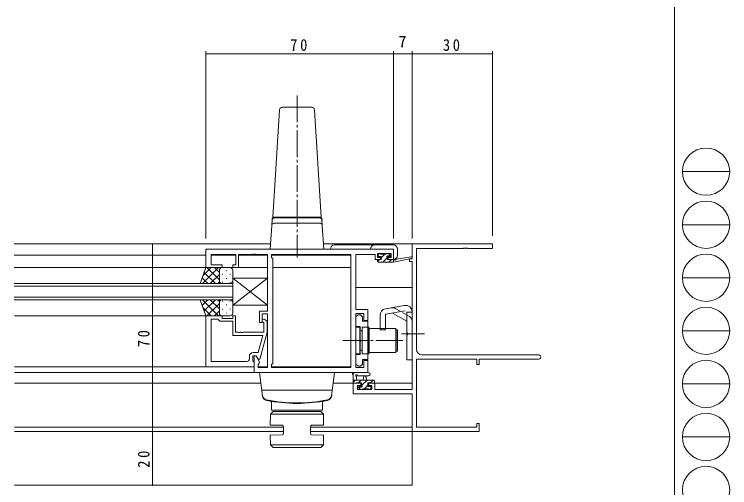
# Model space of a CAD drawing. Units: millimetres on the paper. Extents: x -397 to 397, y -282 to 282.
# Drawn here: x 129.5 to 396.7, y -176.6 to 0 of the extents above; entities that cross this region are included whole.
import ezdxf
from ezdxf.enums import TextEntityAlignment as Align

# ---------------------------------------------------------------- set-up
doc = ezdxf.new("R2010")
doc.units = ezdxf.units.MM
doc.linetypes.add('USER2', pattern=[13, 10, -1, 1, -1])
doc.linetypes.add('USER4', pattern=[4, 3, -1])
for name, color, linetype, lineweight in [('0-1_YKK_ZWAK', 7, 'Continuous', 18), ('0-3_YKK_11', 7, 'Continuous', 18), ('0-4_YKK_12', 2, 'Continuous', 18), ('0-5_YKK_13', 4, 'Continuous', 18), ('0-6_YKK_D', 6, 'Continuous', 18)]:
    doc.layers.add(name, color=color, linetype=linetype, lineweight=lineweight)
doc.styles.add('ＭＳ ゴシック', font='')
doc.styles.get('ＭＳ ゴシック').set_extended_font_data('MS Gothic')

msp = doc.modelspace()

# ---------------------------------------------------------------- linework, layer by layer
at = {"layer": '0-1_YKK_ZWAK'}
for p, q in [((376.092, 279.3), (376.092, -245.7)), ((379.068, -58.716), (396.708, -58.716)), ((379.068, -78.512), (396.708, -78.512)), ((379.068, -98.308), (396.708, -98.308)), ((379.068, -118.104), (396.708, -118.104)), ((379.068, -137.9), (396.708, -137.9)), ((379.068, -157.696), (396.708, -157.696))]:
    msp.add_line(p, q, dxfattribs=at)
for centre in [(387.888, -58.716), (387.888, -78.512), (387.888, -98.308), (387.888, -118.104), (387.888, -137.9), (387.888, -157.696), (387.888, -177.492)]:
    msp.add_circle(centre, 8.82, dxfattribs=at)
at = {"layer": '0-3_YKK_11'}
for p, q in [((201.12, -87.7), (201.12, -94.5)), ((271.12, -87.7), (201.12, -87.7)), ((271.12, -91.5), (271.12, -87.7)), ((278.12, -85.7), (278.12, -91.2)), ((308.12, -85.7), (278.12, -85.7)), ((279.75, -87.33), (297.162, -87.33)), ((279.75, -125.07), (279.75, -87.33)), ((297.162, -87.33), (297.345, -87.21)), ((297.345, -87.21), (297.895, -87.21)), ((297.895, -87.21), (298.078, -87.33)), ((298.078, -87.33), (298.162, -87.33)), ((298.162, -87.33), (298.345, -87.21)), ((298.345, -87.21), (298.895, -87.21)), ((298.895, -87.21), (299.078, -87.33)), ((299.078, -87.33), (308.12, -87.33)), ((308.12, -87.33), (308.12, -85.7)), ((203.05, -89.63), (212.32, -89.63)), ((203.05, -93.5), (203.05, -89.63)), ((212.32, -89.63), (212.32, -93.5)), ((213.32, -89.63), (218.162, -89.63)), ((213.32, -94.5), (213.32, -89.63)), ((218.162, -89.63), (218.345, -89.51)), ((218.345, -89.51), (218.895, -89.51)), ((218.895, -89.51), (219.078, -89.63)), ((219.078, -89.63), (219.162, -89.63)), ((219.162, -89.63), (219.345, -89.51)), ((219.345, -89.51), (219.895, -89.51)), ((219.895, -89.51), (220.078, -89.63)), ((220.078, -89.63), (224.12, -89.63)), ((224.12, -89.63), (224.12, -110.8)), ((225.62, -89.63), (225.62, -90.7)), ((255.19, -89.63), (225.62, -89.63)), ((225.62, -90.7), (226.05, -91.13)), ((255.19, -131.77), (255.19, -89.63)), ((255.19, -131.77), (255.19, -89.63)), ((257.12, -89.63), (264.32, -89.63)), ((257.12, -110.2), (257.12, -89.63)), ((264.32, -89.63), (264.32, -90.43)), ((264.32, -90.43), (264.32, -91.5)), ((265.12, -89.2), (270.32, -89.2)), ((265.12, -90.7), (265.12, -89.2)), ((266.22, -90.7), (265.12, -90.7)), ((266.22, -91.5), (266.22, -90.7)), ((269.22, -90.7), (269.22, -91.5)), ((270.32, -90.7), (269.22, -90.7)), ((270.32, -89.2), (270.32, -90.7)), ((207.12, -93.5), (203.05, -93.5)), ((207.12, -94.5), (207.12, -93.5)), ((211.12, -93.5), (211.12, -94.5)), ((212.32, -93.5), (211.12, -93.5)), ((226.05, -91.13), (226.05, -130.27)), ((264.32, -91.5), (266.22, -91.5)), ((269.22, -91.5), (271.12, -91.5)), ((277.12, -91.2), (277.12, -92.2)), ((278.12, -91.2), (277.12, -91.2)), ((277.12, -92.2), (278.12, -92.2)), ((278.12, -92.2), (278.12, -139.97)), ((201.12, -94.5), (207.12, -94.5)), ((211.12, -94.5), (213.32, -94.5)), ((221.12, -110.8), (221.12, -115)), ((224.12, -110.8), (221.12, -110.8)), ((222.12, -111.8), (224.12, -111.8)), ((222.12, -115), (222.12, -111.8)), ((224.12, -111.8), (224.12, -131.77)), ((261.62, -110.2), (257.12, -110.2)), ((257.12, -111.7), (260.12, -111.7)), ((257.12, -131.77), (257.12, -111.7)), ((257.12, -112.899), (257.92, -112.099)), ((257.92, -112.099), (258.82, -112.099)), ((258.82, -112.099), (259.62, -112.899)), ((260.12, -111.7), (260.12, -114.2)), ((261.62, -114.2), (261.62, -110.2)), ((201.12, -112.5), (207.12, -112.5)), ((201.12, -131.5), (201.12, -112.5)), ((203.05, -113.8), (203.05, -129.57)), ((205.62, -113.8), (203.05, -113.8)), ((203.05, -113.8), (203.05, -129.57)), ((205.82, -114), (205.62, -113.8)), ((206.32, -114.5), (205.82, -114)), ((211.12, -114.5), (206.32, -114.5)), ((207.12, -112.5), (207.12, -113.5)), ((207.12, -113.5), (211.12, -113.5)), ((211.12, -112.5), (212.12, -112.5)), ((211.12, -113.5), (211.12, -112.5)), ((211.12, -119.9), (211.12, -114.5)), ((212.12, -112.5), (212.12, -118.6)), ((222.72, -115.149), (222.296, -114.724)), ((223.144, -113.876), (223.92, -114.651)), ((223.92, -114.651), (223.92, -118.597)), ((257.12, -116.499), (257.12, -112.899)), ((259.62, -112.899), (259.62, -114.524)), ((259.62, -114.524), (261.62, -114.524)), ((260.12, -114.2), (261.62, -114.2)), ((261.62, -114.524), (261.62, -128.874)), ((221.12, -115), (222.12, -115)), ((222.72, -118.6), (222.72, -115.149)), ((258.72, -116.499), (257.12, -116.499)), ((258.72, -121.241), (258.72, -116.499)), ((222.328, -119.9), (211.12, -119.9)), ((212.12, -118.6), (213.162, -118.6)), ((213.162, -118.6), (213.345, -118.72)), ((213.345, -118.72), (213.895, -118.72)), ((213.895, -118.72), (214.078, -118.6)), ((214.078, -118.6), (214.162, -118.6)), ((214.162, -118.6), (214.345, -118.72)), ((214.345, -118.72), (214.895, -118.72)), ((214.895, -118.72), (215.078, -118.6)), ((215.078, -118.6), (222.72, -118.6)), ((220.64, -126.2), (222.328, -119.9)), ((223.92, -118.597), (221.213, -128.7)), ((258.84, -121.424), (258.72, -121.241)), ((258.72, -122.158), (258.84, -121.974)), ((258.72, -126.899), (258.72, -122.158)), ((258.84, -121.974), (258.84, -121.424)), ((217.32, -128.57), (217.32, -127.7)), ((218.62, -127.5), (218.62, -129.3)), ((219.92, -127.5), (218.62, -127.5)), ((218.82, -126.2), (220.64, -126.2)), ((219.12, -127.5), (219.12, -133.7)), ((219.92, -127.5), (219.12, -127.5)), ((221.05, -129.457), (219.92, -127.5)), ((220.613, -128.7), (219.92, -127.5)), ((257.12, -126.899), (258.72, -126.899)), ((257.12, -130.499), (257.12, -126.899)), ((325.305, -127.07), (281.75, -127.07)), ((203.05, -129.57), (216.32, -129.57)), ((218.62, -129.3), (218.82, -129.5)), ((218.82, -129.5), (219.12, -129.8)), ((219.12, -129.8), (219.12, -131.5)), ((221.213, -128.7), (220.613, -128.7)), ((220.62, -130.7), (221.05, -130.27)), ((220.62, -131.77), (220.62, -130.7)), ((221.05, -130.27), (221.05, -129.457)), ((226.05, -130.27), (225.62, -130.7)), ((225.62, -130.7), (225.62, -131.77)), ((257.92, -131.299), (257.12, -130.499)), ((259.62, -130.499), (258.82, -131.299)), ((259.62, -128.874), (259.62, -130.499)), ((261.62, -128.874), (259.62, -128.874)), ((260.12, -129.2), (260.12, -131.77)), ((261.62, -129.2), (260.12, -129.2)), ((261.62, -133.7), (261.62, -129.2)), ((279.75, -128.7), (302.22, -128.7)), ((279.75, -154.07), (279.75, -128.7)), ((302.22, -128.7), (302.22, -130.7)), ((302.22, -130.7), (303.12, -130.7)), ((303.12, -128.7), (325.305, -128.7)), ((303.12, -130.7), (303.12, -128.7)), ((219.12, -131.5), (201.12, -131.5)), ((224.12, -131.77), (220.62, -131.77)), ((225.62, -131.77), (255.19, -131.77)), ((260.12, -131.77), (257.12, -131.77)), ((258.82, -131.299), (257.92, -131.299)), ((219.12, -133.7), (261.62, -133.7)), ((256.12, -137.7), (256.12, -141.6)), ((258.92, -137.7), (256.12, -137.7)), ((257.75, -138.5), (258.92, -138.5)), ((257.75, -139.97), (257.75, -138.5)), ((258.92, -138.5), (258.92, -137.7)), ((261.92, -137.7), (261.92, -138.5)), ((264.22, -137.7), (261.92, -137.7)), ((261.92, -138.5), (263.02, -138.5)), ((263.02, -138.5), (263.02, -139.97)), ((264.22, -139.97), (264.22, -137.7)), ((263.02, -139.97), (257.75, -139.97)), ((278.12, -139.97), (264.22, -139.97)), ((256.12, -141.6), (278.12, -141.6)), ((278.12, -141.6), (278.12, -155.7)), ((302.22, -154.07), (279.75, -154.07)), ((302.22, -152.7), (302.22, -154.07)), ((303.12, -152.7), (302.22, -152.7)), ((303.12, -155.7), (303.12, -152.7)), ((278.12, -155.7), (303.12, -155.7))]:
    msp.add_line(p, q, dxfattribs=at)
for centre, radius, start, end in [((222.72, -114.3), 0.6, 44.99999, 225.00001), ((281.75, -125.07), 2, 180.00001, 269.99999), ((218.82, -127.7), 1.5, 90.00001, 179.99999), ((325.305, -127.885), 0.815, 269.99999, 90.00001), ((216.32, -128.57), 1, 270.00001, 359.99999)]:
    msp.add_arc(centre, radius, start, end, dxfattribs=at)
at = {"layer": '0-4_YKK_12'}
for p, q in [((129.547, -85.7), (225.242, -85.7)), ((244.997, -85.7), (278.42, -85.7)), ((129.547, -89.9), (201.12, -89.9)), ((203.051, -89.9), (212.318, -89.9)), ((213.321, -89.9), (224.118, -89.9)), ((225.621, -89.9), (255.188, -89.9)), ((129.547, -94.5), (224.12, -94.5)), ((226.05, -94.5), (255.19, -94.5)), ((211.121, -101.501), (129.547, -101.501)), ((278.12, -101.9), (257.12, -101.9)), ((211.121, -105.501), (129.547, -105.501)), ((211.121, -106.501), (129.547, -106.501)), ((129.62, -112.5), (201.12, -112.5)), ((129.62, -131.5), (219.12, -131.5)), ((220.621, -131.5), (224.118, -131.5)), ((225.621, -131.5), (255.188, -131.5)), ((129.62, -133.7), (237.42, -133.7)), ((129.62, -137.7), (221.611, -137.7)), ((248.629, -137.7), (259.22, -137.7)), ((278.12, -137.7), (261.62, -137.7)), ((129.62, -154.07), (230.102, -154.07)), ((240.102, -154.07), (278.12, -154.07)), ((129.62, -155.7), (230.102, -155.7)), ((240.102, -155.7), (278.42, -155.7)), ((278.12, -155.7), (278.12, -175.7)), ((129.62, -175.7), (278.12, -175.7))]:
    msp.add_line(p, q, dxfattribs=at)
msp.add_lwpolyline([(211.121, -106.501), (211.121, -100.501), (129.547, -100.501)], dxfattribs=at)
at = {"layer": '0-5_YKK_13', "linetype": 'USER2'}
for p, q in [((235.12, -30.272), (235.12, -90.805)), ((274.12, -119.2), (282.75, -119.2)), ((274.62, -121.7), (252.19, -121.7))]:
    msp.add_line(p, q, dxfattribs=at)
at = {"layer": '0-5_YKK_13'}
for p, q in [((229.561, -34.7), (240.679, -34.7)), ((226.12, -75.7), (228.563, -35.639)), ((241.677, -35.639), (244.12, -75.7)), ((225.662, -78.839), (225.8, -76.573)), ((225.784, -76.839), (225.777, -76.961)), ((226.12, -75.7), (244.12, -75.7)), ((244.12, -75.7), (226.12, -75.7)), ((226.12, -75.9), (226.12, -75.7)), ((226.782, -75.9), (226.12, -75.9)), ((226.84, -75.9), (226.782, -75.9)), ((243.457, -75.9), (243.4, -75.9)), ((244.12, -75.9), (243.457, -75.9)), ((244.12, -75.7), (244.12, -75.9)), ((244.578, -78.839), (244.439, -76.573)), ((244.463, -76.961), (244.456, -76.839)), ((225.662, -78.839), (225.12, -87.7)), ((243.58, -77.9), (226.66, -77.9)), ((245.12, -87.7), (244.578, -78.839)), ((245.12, -87.7), (244.122, -87.7)), ((271.122, -87.58), (247.622, -87.58)), ((249.122, -86.08), (271.122, -86.08)), ((271.122, -91.48), (271.122, -87.58)), ((272.622, -87.58), (272.622, -89.98)), ((265.42, -89.747), (265.866, -89.3)), ((265.42, -90.1), (265.42, -89.6)), ((265.72, -89.3), (266.22, -89.3)), ((266.52, -90.4), (265.72, -90.4)), ((266.42, -89.5), (268.42, -89.5)), ((266.52, -90.892), (267.911, -89.5)), ((266.52, -91.5), (266.52, -90.4)), ((267.157, -92.5), (268.901, -90.756)), ((268.62, -89.3), (269.22, -89.3)), ((269.276, -90.381), (269.85, -89.806)), ((269.72, -90.4), (269.381, -90.4)), ((269.432, -89.388), (269.932, -89.888)), ((272.232, -91.327), (277.774, -90.503)), ((265.12, -92.2), (265.12, -91.8)), ((265.131, -92.281), (265.911, -91.5)), ((265.42, -91.5), (266.52, -91.5)), ((265.42, -92.5), (271.118, -92.5)), ((268.92, -90.861), (268.92, -91.5)), ((268.92, -91.5), (271.118, -91.5)), ((269.402, -92.5), (270.402, -91.5)), ((271.118, -92.5), (277.879, -91.094)), ((271.118, -91.5), (271.205, -91.486)), ((271.118, -92.5), (271.118, -91.5)), ((198.977, -100.501), (201.12, -94.501)), ((205.852, -94.501), (199.852, -100.501)), ((203.023, -94.501), (200.062, -97.461)), ((201.12, -94.501), (207.12, -94.501)), ((206.12, -99.121), (201.5, -94.501)), ((206.12, -96.292), (204.328, -94.501)), ((206.12, -95.501), (206.12, -99.101)), ((206.12, -95.901), (206.12, -99.501)), ((210.12, -94.501), (207.12, -94.501)), ((208.756, -95.421), (208.756, -95.621)), ((211.12, -99.501), (211.12, -95.501)), ((201.843, -100.501), (199.731, -98.389)), ((204.671, -100.501), (200.475, -96.305)), ((206.12, -97.061), (202.68, -100.501)), ((207.341, -96.836), (207.341, -97.036)), ((208.756, -98.451), (208.756, -98.651)), ((210.171, -96.836), (210.171, -97.036)), ((211.12, -98.5), (224.12, -98.5)), ((211.12, -98.5), (211.12, -108.5)), ((211.12, -98.5), (224.12, -108.5)), ((211.12, -108.5), (224.12, -98.5)), ((211.12, -98.5), (224.12, -98.5)), ((211.12, -98.5), (211.12, -108.5)), ((211.12, -98.5), (224.12, -108.5)), ((211.12, -108.5), (224.12, -98.5)), ((224.12, -98.5), (224.12, -108.5)), ((224.12, -98.5), (224.12, -108.5)), ((207.12, -100.501), (198.977, -100.501)), ((206.176, -99.832), (205.508, -100.501)), ((207.12, -100.501), (210.12, -100.501)), ((207.341, -99.866), (207.341, -100.066)), ((210.171, -99.866), (210.171, -100.066)), ((198.977, -106.501), (207.12, -106.501)), ((198.977, -106.501), (201.12, -112.501)), ((201.843, -106.501), (199.731, -108.612)), ((205.852, -112.501), (199.852, -106.501)), ((204.671, -106.501), (200.475, -110.696)), ((206.12, -109.94), (202.68, -106.501)), ((206.177, -107.169), (205.508, -106.501)), ((207.12, -106.501), (210.12, -106.501)), ((206.12, -107.88), (201.5, -112.501)), ((206.12, -111.101), (206.12, -107.501)), ((206.12, -111.501), (206.12, -107.901)), ((207.341, -107.136), (207.341, -106.936)), ((208.756, -108.551), (208.756, -108.351)), ((210.171, -107.136), (210.171, -106.936)), ((211.12, -107.501), (211.12, -111.501)), ((224.12, -108.5), (211.12, -108.5)), ((224.12, -108.5), (211.12, -108.5)), ((268.186, -109.908), (275.186, -108.673)), ((203.023, -112.501), (200.062, -109.54)), ((206.12, -110.709), (204.328, -112.501)), ((207.341, -110.166), (207.341, -109.966)), ((208.756, -111.581), (208.756, -111.381)), ((210.171, -110.166), (210.171, -109.966)), ((268.12, -111.95), (275.533, -110.643)), ((268.12, -111.95), (268.12, -117.7)), ((276.12, -114.539), (270.812, -111.475)), ((276.12, -111.135), (276.12, -118.7)), ((276.12, -111.2), (278.12, -111.2)), ((278.12, -128.95), (278.12, -111.135)), ((201.12, -112.501), (207.12, -112.501)), ((210.12, -112.501), (207.12, -112.501)), ((266.12, -112.37), (266.12, -117.7)), ((257.12, -116.701), (257.12, -126.701)), ((258.62, -116.701), (257.12, -116.701)), ((258.62, -116.701), (258.62, -126.701)), ((261.92, -116.751), (259.42, -116.751)), ((259.42, -116.751), (259.42, -126.651)), ((261.92, -126.651), (261.92, -116.751)), ((262.02, -117.201), (262.02, -126.201)), ((272.02, -117.201), (262.02, -117.201)), ((272.02, -117.201), (272.02, -126.201)), ((259.42, -118.101), (259.12, -118.101)), ((259.42, -125.301), (259.42, -118.101)), ((261.92, -124.701), (261.92, -118.701)), ((262.02, -118.701), (261.92, -118.701)), ((266.12, -117.7), (268.12, -117.7)), ((272.12, -117.701), (272.62, -117.701)), ((272.12, -125.701), (272.12, -117.701)), ((272.62, -125.701), (272.62, -117.701)), ((276.52, -119.1), (276.12, -118.7)), ((276.52, -119.3), (276.12, -119.7)), ((276.12, -119.7), (276.12, -128.95)), ((276.52, -119.1), (276.52, -119.3)), ((259.42, -125.301), (259.12, -125.301)), ((262.02, -124.701), (261.92, -124.701)), ((257.12, -126.701), (258.62, -126.701)), ((259.42, -126.651), (261.92, -126.651)), ((262.02, -126.201), (272.02, -126.201)), ((272.62, -125.701), (272.12, -125.701)), ((276.12, -128.95), (278.12, -128.95)), ((222.181, -142.358), (221.118, -133.7)), ((221.118, -133.7), (249.118, -133.7)), ((248.055, -142.358), (249.118, -133.7)), ((256.12, -137.4), (256.12, -134.72)), ((261.848, -133.7), (256.685, -133.7)), ((257.32, -135.32), (257.32, -136.5)), ((261.848, -134.9), (257.887, -134.903)), ((259.82, -136.5), (259.922, -135.356)), ((261.02, -136.5), (260.918, -135.356)), ((256.12, -136.5), (263.72, -136.5)), ((256.12, -137.213), (256.832, -136.5)), ((257.02, -137.7), (256.42, -137.7)), ((259.22, -137.5), (257.22, -137.5)), ((258.078, -137.5), (259.078, -136.5)), ((258.42, -138.9), (258.759, -138.9)), ((259.22, -138.439), (259.22, -137.5)), ((259.251, -138.572), (261.323, -136.5)), ((260.268, -139.8), (261.62, -138.448)), ((261.62, -137.5), (261.62, -138.9)), ((262.92, -137.5), (261.62, -137.5)), ((261.62, -138.9), (262.52, -138.9)), ((262.568, -137.5), (263.568, -136.5)), ((263.72, -137.7), (263.12, -137.7)), ((264.02, -136.8), (264.02, -137.4)), ((221.916, -140.2), (248.32, -140.2)), ((258.708, -139.912), (258.208, -139.412)), ((258.309, -139.514), (258.892, -138.931)), ((259.52, -140), (258.92, -140)), ((261.82, -139.8), (259.72, -139.8)), ((262.52, -140), (262.02, -140)), ((262.313, -140), (262.82, -139.493)), ((262.82, -139.2), (262.82, -139.7)), ((225.618, -147.7), (225.567, -144.818)), ((244.618, -147.7), (244.668, -144.818)), ((225.134, -153.3), (225.205, -149.2)), ((225.205, -149.2), (226.223, -148.2)), ((225.205, -149.2), (244.998, -149.2)), ((225.618, -147.7), (244.618, -147.7)), ((243.98, -148.2), (226.223, -148.2)), ((244.998, -149.2), (243.98, -148.2)), ((245.069, -153.3), (244.998, -149.2)), ((229.61, -153.378), (225.134, -153.3)), ((230.102, -153.878), (230.102, -156.419)), ((240.102, -153.878), (240.102, -156.419)), ((240.593, -153.378), (245.069, -153.3)), ((229.61, -156.922), (225.134, -157)), ((225.134, -157), (225.198, -160.7)), ((240.593, -156.922), (245.069, -157)), ((245.069, -157), (245.005, -160.7)), ((225.198, -160.7), (226.216, -161.7)), ((245.005, -160.7), (225.198, -160.7)), ((226.216, -161.7), (244.02, -161.7)), ((243.987, -161.7), (245.005, -160.7))]:
    msp.add_line(p, q, dxfattribs=at)
at = {"layer": '0-5_YKK_13', "linetype": 'USER4'}
for p, q in [((277.12, -112.807), (271.812, -109.743)), ((272.12, -118.701), (272.02, -118.701)), ((272.12, -124.701), (272.02, -124.701))]:
    msp.add_line(p, q, dxfattribs=at)
at = {"layer": '0-5_YKK_13'}
for points in [[(243.4, -75.9), (235.12, -75.9), (226.84, -75.9)], [(244.122, -87.7), (226.118, -87.7), (225.12, -87.7)]]:
    msp.add_lwpolyline(points, dxfattribs=at)
for centre, radius, start, end in [((229.561, -35.7), 1, 90, 176.51068), ((240.679, -35.7), 1, 3.48932, 90), ((226.782, -76.9), 1, 90, 176.5), ((226.798, -76.634), 1, 131.72569, 176.50005), ((243.457, -76.9), 1, 3.5, 90), ((243.441, -76.634), 1, 3.49987, 48.03443), ((226.66, -78.9), 1, 90, 176.5), ((243.58, -78.9), 1, 3.5, 90), ((249.122, -87.58), 1.5, 90, 180), ((264.122, -87.58), 1.5, 90, 180), ((271.122, -87.58), 1.5, 0, 90), ((265.72, -89.6), 0.3, 90, 180), ((265.72, -90.1), 0.3, 180, 270), ((266.22, -89.5), 0.2, 0, 90), ((268.62, -89.5), 0.2, 90, 180), ((268.92, -90.4), 0.25, 33.05573, 236.94427), ((268.62, -90.861), 0.3, 0, 56.94427), ((269.381, -90.1), 0.3, 213.05573, 270), ((269.22, -89.6), 0.3, 45, 90), ((269.72, -90.1), 0.3, 270, 45), ((271.122, -89.98), 1.5, 270, 0), ((277.818, -90.8), 0.3, 281.74981, 98.44936), ((265.42, -91.8), 0.3, 90, 180), ((265.42, -92.2), 0.3, 180, 270), ((271.253, -91.782), 0.3, 39.19754, 99.19754), ((271.718, -91.403), 0.3, 219.19754, 338.44936), ((272.276, -91.623), 0.3, 98.44936, 158.44936), ((207.12, -95.501), 1, 90, 180), ((207.12, -95.501), 1, 90, 180), ((210.12, -95.501), 1, 360, 90), ((207.12, -99.501), 1, 180, 270), ((207.12, -99.501), 1, 180, 270), ((210.12, -99.501), 1, 270, 360), ((207.12, -107.501), 1, 90, 180), ((207.12, -107.501), 1, 90, 180), ((210.12, -107.501), 1, 360, 90), ((275.62, -111.135), 2.5, 0, 100), ((207.12, -111.501), 1, 180, 270), ((207.12, -111.501), 1, 180, 270), ((210.12, -111.501), 1, 270, 360), ((268.62, -112.37), 2.5, 100, 180), ((259.12, -117.601), 0.5, 180, 270), ((259.12, -125.801), 0.5, 90, 180), ((256.12, -134.2), 0.3, 79.47122, 240), ((255.82, -134.72), 0.3, 0, 60), ((256.229, -133.61), 0.3, 259.47122, 319.47122), ((256.685, -134), 0.3, 90, 139.47122), ((257.32, -134.8), 0.3, 19.18976, 240), ((257.02, -135.32), 0.3, 0, 60), ((257.886, -134.603), 0.3, 199.18976, 270.04023), ((260.42, -135.4), 0.5, 5.09207, 174.90793), ((261.847, -134.3), 0.6, 270.04023, 90.04023), ((256.42, -137.4), 0.3, 180, 270), ((257.02, -137.5), 0.2, 270, 0), ((258.42, -139.2), 0.3, 90, 225), ((258.759, -139.2), 0.3, 33.05573, 90), ((259.22, -138.9), 0.25, 213.05573, 56.94427), ((259.52, -138.439), 0.3, 180, 236.94427), ((262.52, -139.2), 0.3, 0, 90), ((263.12, -137.5), 0.2, 180, 270), ((263.72, -136.8), 0.3, 0, 90), ((263.72, -137.4), 0.3, 270, 0), ((258.92, -139.7), 0.3, 225, 270), ((259.52, -139.8), 0.2, 270, 0), ((262.02, -139.8), 0.2, 180, 270), ((262.52, -139.7), 0.3, 270, 0), ((224.144, -141.937), 2, 187, 258.65826), ((224.166, -142.115), 2, 187, 258.68116), ((235.118, -87.226), 57.8, 258.65826, 281.34116), ((235.118, -87.4), 57.8, 258.68116, 281.31884), ((246.07, -142.115), 2, 281.31884, 353), ((246.091, -141.937), 2, 281.34174, 353), ((225.068, -144.827), 0.5, 1, 80.07331), ((245.168, -144.827), 0.5, 99.92669, 179), ((229.602, -153.878), 0.5, 0, 89), ((240.602, -153.878), 0.5, 91, 180), ((229.602, -156.422), 0.5, 271, 0.35938), ((240.602, -156.422), 0.5, 179.64062, 269)]:
    msp.add_arc(centre, radius, start, end, dxfattribs=at)
at = {"layer": '0-5_YKK_13', "linetype": 'USER4'}
for centre, start, end in [((270.812, -111.475), 60, 100), ((276.12, -114.539), 0, 60)]:
    msp.add_arc(centre, 2, start, end, dxfattribs=at)
at = {"layer": '0-6_YKK_D'}
for p, q in [((201.12, -83.7), (201.12, -13.7)), ((201.12, -14.7), (271.12, -14.7)), ((271.12, -83.7), (271.12, -13.7)), ((271.12, -83.7), (271.12, -13.7)), ((271.12, -14.7), (278.12, -14.7)), ((278.12, -82.7), (278.12, -13.7)), ((278.12, -83.7), (278.12, -13.7)), ((278.12, -14.7), (308.12, -14.7)), ((308.12, -82.7), (308.12, -13.7)), ((181.12, -85.7), (181.12, -155.7)), ((198.12, -155.7), (180.12, -155.7)), ((181.12, -155.7), (181.12, -175.7)), ((198.12, -175.7), (180.12, -175.7))]:
    msp.add_line(p, q, dxfattribs=at)
for centre, start, end in [((201.12, -14.7), 0, 180), ((201.12, -14.7), 180, 0), ((271.12, -14.7), 0, 180), ((271.12, -14.7), 0, 180), ((271.12, -14.7), 180, 0), ((271.12, -14.7), 180, 0), ((278.12, -14.7), 0, 180), ((278.12, -14.7), 0, 180), ((278.12, -14.7), 180, 0), ((278.12, -14.7), 180, 0), ((308.12, -14.7), 0, 180), ((308.12, -14.7), 180, 0), ((181.12, -85.7), 90, 270), ((181.12, -85.7), 270, 90), ((181.12, -155.7), 90, 270), ((181.12, -155.7), 90, 270), ((181.12, -155.7), 270, 90), ((181.12, -155.7), 270, 90), ((181.12, -175.7), 90, 270), ((181.12, -175.7), 270, 90)]:
    msp.add_arc(centre, 0.106, start, end, dxfattribs=at)

# ---------------------------------------------------------------- texts
at = {"layer": '0-6_YKK_D', "color": 7, "style": 'ＭＳ ゴシック'}
msp.add_text('7', height=4.399, dxfattribs=at).set_placement((273.02, -13.7), align=Align.BOTTOM_LEFT)
at = {"layer": '0-6_YKK_D', "color": 7, "char_height": 4.399, "attachment_point": 7, "style": 'ＭＳ ゴシック'}
for s, insert in [('\\T1.37;\\W0.9;70', (232.6, -13.7)), ('\\T1.37;\\W0.9;30', (289.6, -13.7))]:
    msp.add_mtext(s, dxfattribs=dict(at, insert=insert))
at = {"layer": '0-6_YKK_D', "color": 7, "char_height": 4.399, "attachment_point": 7, "rotation": 90, "style": 'ＭＳ ゴシック'}
for s, insert in [('\\T1.37;\\W0.9;70', (180.12, -124.22)), ('\\T1.37;\\W0.9;20', (180.12, -169.22))]:
    msp.add_mtext(s, dxfattribs=dict(at, insert=insert))

doc.saveas('drawing.dxf')
